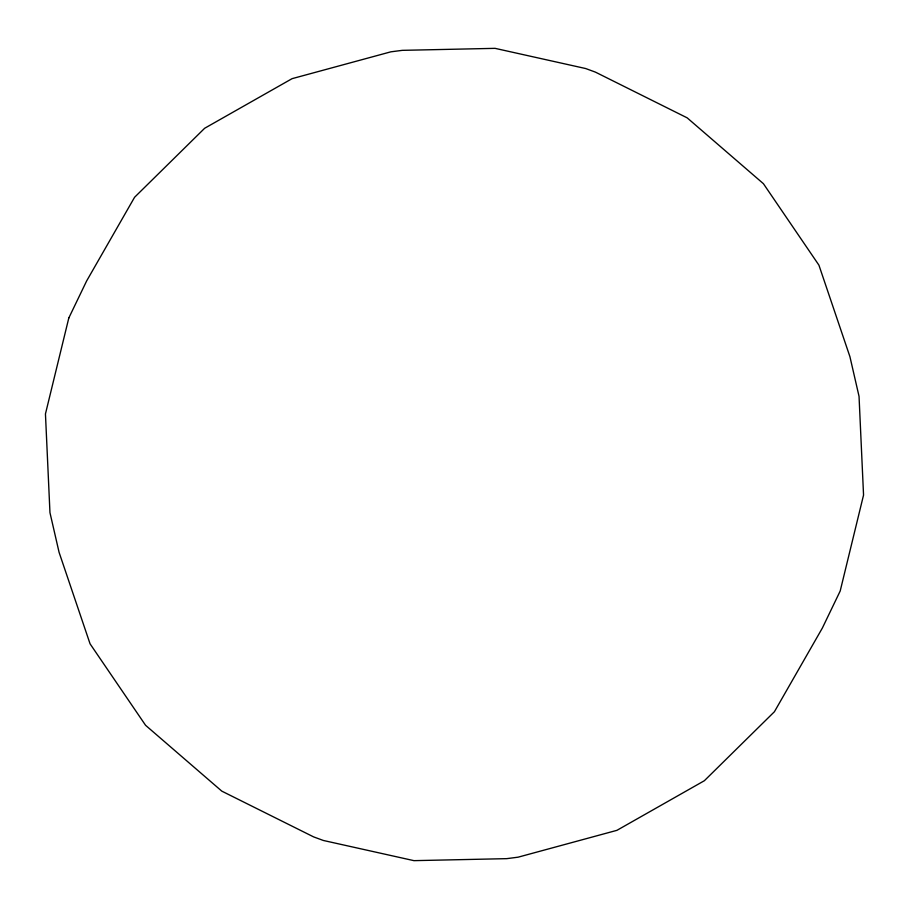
<?xml version="1.0" encoding="UTF-8"?>
<svg xmlns="http://www.w3.org/2000/svg" width="909" height="909" viewBox="0 0 909 909"><rect width="100%" height="100%" fill="white"/><g stroke="black" fill="none" stroke-linecap="round" stroke-linejoin="round"><path stroke-width="1.36" d="M68.811 317.98L45.45 413.925L49.961 512.642L59.074 552.308L90.071 643.833L145.576 725.302L221.819 791.148L313.594 836.882L323.331 840.461L413.947 860.653L506.699 858.653L518.119 857.176L616.927 830.337L704.35 780.729L774.423 711.724L822.372 628.028L840.189 591.02L863.55 495.075L859.039 396.358L849.926 356.692L818.929 265.167L763.424 183.698L687.181 117.852L595.406 72.118L585.669 68.539L495.053 48.347L402.301 50.347L390.881 51.824L292.073 78.663L204.65 128.271L134.577 197.276L86.628 280.972L68.811 317.98"/></g></svg>
